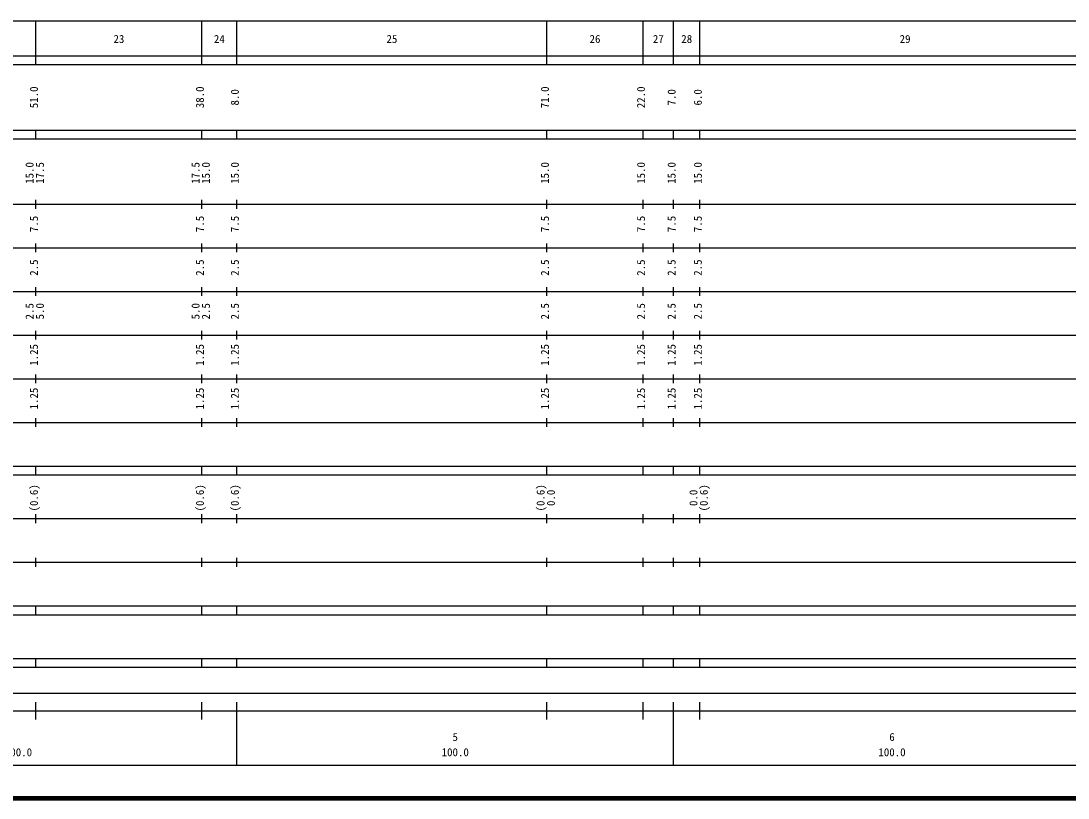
# Model space of a CAD drawing. Units: millimetres on the paper, enlarged 1000 times. Extents: x 40000 to 680000, y 20000 to 380000.
# Drawn here: x 318565 to 558310, y 20000 to 198000 of the extents above; entities that cross this region are included whole.
import ezdxf
from ezdxf.enums import TextEntityAlignment as Align

# ---------------------------------------------------------------- set-up
doc = ezdxf.new("R2010")
doc.units = ezdxf.units.MM
doc.header["$LTSCALE"] = 1000
doc.layers.add('M-TTL', color=2, linetype='Continuous', lineweight=140)
doc.layers.add('M-TTL-BAND', color=7, linetype='Continuous', lineweight=25)
doc.styles.add('ＭＳ ゴシック', font='')
doc.styles.get('ＭＳ ゴシック').set_extended_font_data('MS Gothic')

msp = doc.modelspace()

# ---------------------------------------------------------------- linework, layer by layer
at = {"layer": 'M-TTL'}
msp.add_line((40000, 20000), (680000, 20000), dxfattribs=at)
at = {"layer": 'M-TTL-BAND'}
for p, q in [((68000, 198000), (579000, 198000)), ((322000, 188000), (322000, 198000)), ((360000, 188000), (360000, 198000)), ((368000, 188000), (368000, 198000)), ((439000, 188000), (439000, 198000)), ((461000, 188000), (461000, 198000)), ((468000, 188000), (468000, 198000)), ((474000, 188000), (474000, 198000)), ((40000, 190000), (579000, 190000)), ((40000, 188000), (579000, 188000)), ((40000, 173000), (579000, 173000)), ((322000, 171000), (322000, 173000)), ((360000, 171000), (360000, 173000)), ((368000, 171000), (368000, 173000)), ((439000, 171000), (439000, 173000)), ((461000, 171000), (461000, 173000)), ((468000, 171000), (468000, 173000)), ((474000, 171000), (474000, 173000)), ((40000, 171000), (579000, 171000)), ((40000, 156000), (579000, 156000)), ((322000, 155000), (322000, 157000)), ((360000, 155000), (360000, 157000)), ((368000, 155000), (368000, 157000)), ((439000, 155000), (439000, 157000)), ((461000, 155000), (461000, 157000)), ((468000, 155000), (468000, 157000)), ((474000, 155000), (474000, 157000)), ((322000, 145000), (322000, 147000)), ((360000, 145000), (360000, 147000)), ((368000, 145000), (368000, 147000)), ((439000, 145000), (439000, 147000)), ((461000, 145000), (461000, 147000)), ((468000, 145000), (468000, 147000)), ((474000, 145000), (474000, 147000)), ((46000, 146000), (579000, 146000)), ((322000, 135000), (322000, 137000)), ((360000, 135000), (360000, 137000)), ((368000, 135000), (368000, 137000)), ((439000, 135000), (439000, 137000)), ((461000, 135000), (461000, 137000)), ((468000, 135000), (468000, 137000)), ((474000, 135000), (474000, 137000)), ((52000, 136000), (579000, 136000)), ((46000, 126000), (579000, 126000)), ((322000, 125000), (322000, 127000)), ((360000, 125000), (360000, 127000)), ((368000, 125000), (368000, 127000)), ((439000, 125000), (439000, 127000)), ((461000, 125000), (461000, 127000)), ((468000, 125000), (468000, 127000)), ((474000, 125000), (474000, 127000)), ((52000, 116000), (579000, 116000)), ((322000, 115000), (322000, 117000)), ((360000, 115000), (360000, 117000)), ((368000, 115000), (368000, 117000)), ((439000, 115000), (439000, 117000)), ((461000, 115000), (461000, 117000)), ((468000, 115000), (468000, 117000)), ((474000, 115000), (474000, 117000)), ((46000, 106000), (579000, 106000)), ((322000, 105000), (322000, 107000)), ((360000, 105000), (360000, 107000)), ((368000, 105000), (368000, 107000)), ((439000, 105000), (439000, 107000)), ((461000, 105000), (461000, 107000)), ((468000, 105000), (468000, 107000)), ((474000, 105000), (474000, 107000)), ((40000, 96000), (579000, 96000)), ((322000, 94000), (322000, 96000)), ((360000, 94000), (360000, 96000)), ((368000, 94000), (368000, 96000)), ((439000, 94000), (439000, 96000)), ((461000, 94000), (461000, 96000)), ((468000, 94000), (468000, 96000)), ((474000, 94000), (474000, 96000)), ((40000, 94000), (579000, 94000)), ((49000, 84000), (579000, 84000)), ((322000, 83000), (322000, 85000)), ((360000, 83000), (360000, 85000)), ((368000, 83000), (368000, 85000)), ((439000, 83000), (439000, 85000)), ((461000, 83000), (461000, 85000)), ((468000, 83000), (468000, 85000)), ((474000, 83000), (474000, 85000)), ((322000, 73000), (322000, 75000)), ((360000, 73000), (360000, 75000)), ((368000, 73000), (368000, 75000)), ((439000, 73000), (439000, 75000)), ((461000, 73000), (461000, 75000)), ((468000, 73000), (468000, 75000)), ((474000, 73000), (474000, 75000)), ((40000, 74000), (579000, 74000)), ((40000, 64000), (579000, 64000)), ((322000, 62000), (322000, 64000)), ((360000, 62000), (360000, 64000)), ((368000, 62000), (368000, 64000)), ((439000, 62000), (439000, 64000)), ((461000, 62000), (461000, 64000)), ((468000, 62000), (468000, 64000)), ((474000, 62000), (474000, 64000)), ((40000, 62000), (579000, 62000)), ((40000, 52000), (579000, 52000)), ((322000, 50000), (322000, 52000)), ((360000, 50000), (360000, 52000)), ((368000, 50000), (368000, 52000)), ((439000, 50000), (439000, 52000)), ((461000, 50000), (461000, 52000)), ((468000, 50000), (468000, 52000)), ((474000, 50000), (474000, 52000)), ((40000, 50000), (579000, 50000)), ((71000, 44000), (565000, 44000)), ((322000, 38000), (322000, 42000)), ((360000, 38000), (360000, 42000)), ((368000, 27500), (368000, 42000)), ((439000, 38000), (439000, 42000)), ((461000, 38000), (461000, 42000)), ((468000, 27500), (468000, 42000)), ((474000, 38000), (474000, 42000)), ((40000, 40000), (579000, 40000)), ((68000, 27500), (579000, 27500))]:
    msp.add_line(p, q, dxfattribs=at)

# ---------------------------------------------------------------- texts
at = {"layer": 'M-TTL-BAND', "style": 'ＭＳ ゴシック'}
for s, p in [('23', (341000, 192405)), ('24', (364000, 192405)), ('25', (403500, 192405)), ('26', (450000, 192405)), ('27', (464500, 192405)), ('28', (471000, 192405)), ('29', (521000, 192405)), ('5', (418000, 32523)), ('6', (518000, 32523)), ('100.0', (318000, 29033)), ('100.0', (418000, 29033)), ('100.0', (518000, 29033))]:
    msp.add_text(s, height=1833, dxfattribs=at).set_placement(p, align=Align.BOTTOM_CENTER)
for s, p in [('51.0', (323000, 180500)), ('38.0', (361000, 180500)), ('8.0', (369000, 180500)), ('71.0', (440000, 180500)), ('22.0', (462000, 180500)), ('7.0', (469000, 180500)), ('6.0', (475000, 180500)), ('15.0', (322000, 163174)), ('17.5', (324370, 163174)), ('17.5', (360000, 163174)), ('15.0', (362370, 163174)), ('15.0', (369000, 163174)), ('15.0', (440000, 163174)), ('15.0', (462000, 163174)), ('15.0', (469000, 163174)), ('15.0', (475000, 163174)), ('7.5', (323000, 151500)), ('7.5', (361000, 151500)), ('7.5', (369000, 151500)), ('7.5', (440000, 151500)), ('7.5', (462000, 151500)), ('7.5', (469000, 151500)), ('7.5', (475000, 151500)), ('2.5', (323000, 141500)), ('2.5', (361000, 141500)), ('2.5', (369000, 141500)), ('2.5', (440000, 141500)), ('2.5', (462000, 141500)), ('2.5', (469000, 141500)), ('2.5', (475000, 141500)), ('2.5', (322000, 131500)), ('5.0', (324370, 131500)), ('5.0', (360000, 131500)), ('2.5', (362370, 131500)), ('2.5', (369000, 131500)), ('2.5', (440000, 131500)), ('2.5', (462000, 131500)), ('2.5', (469000, 131500)), ('2.5', (475000, 131500)), ('1.25', (323000, 121500)), ('1.25', (361000, 121500)), ('1.25', (369000, 121500)), ('1.25', (440000, 121500)), ('1.25', (462000, 121500)), ('1.25', (469000, 121500)), ('1.25', (475000, 121500)), ('1.25', (323000, 111500)), ('1.25', (361000, 111500)), ('1.25', (369000, 111500)), ('1.25', (440000, 111500)), ('1.25', (462000, 111500)), ('1.25', (469000, 111500)), ('1.25', (475000, 111500)), ('(0.6)', (323000, 88764)), ('(0.6)', (361000, 88764)), ('(0.6)', (369000, 88764)), ('(0.6)', (439000, 88764)), ('(0.6)', (476370, 88764)), ('0.0', (441370, 88764)), ('0.0', (474000, 88764))]:
    msp.add_text(s, height=1833, rotation=90, dxfattribs=at).set_placement(p, align=Align.BOTTOM_CENTER)

doc.saveas('drawing.dxf')
